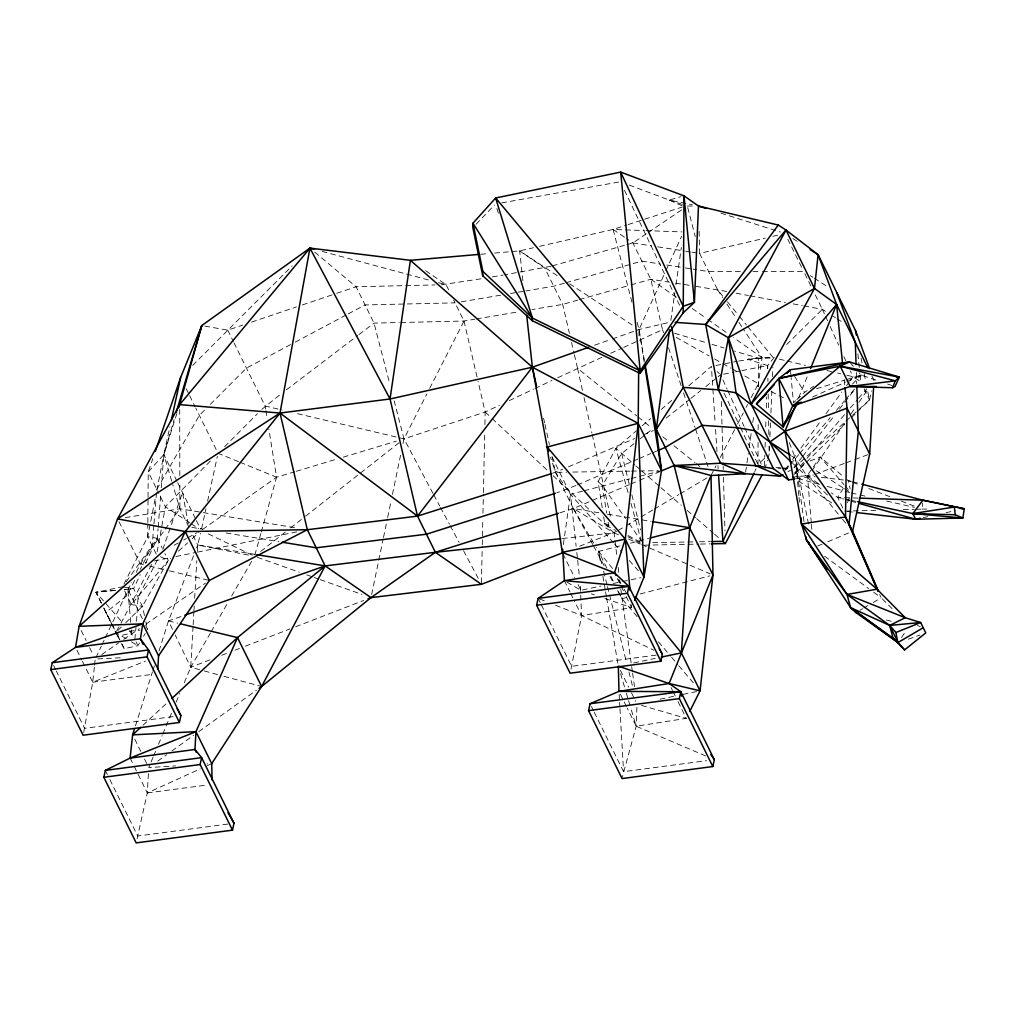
<?xml version="1.0" encoding="UTF-8"?>
<svg xmlns="http://www.w3.org/2000/svg" width="1015" height="1015" viewBox="0 0 1015 1015"><rect width="100%" height="100%" fill="white"/><g stroke="black" fill="none" stroke-linecap="round" stroke-linejoin="round"><path stroke-width="0.75" stroke-dasharray="5 3.75" d="M764.714 458.222L757.977 464.489L758.091 442.299M758.142 429.611L758.18 423.28M758.357 386.817L758.484 358.232L734.492 351.089M123.97 584.056L147.708 536.757L147.822 524.121M147.835 522.535L148.025 498.834M148.038 497.249L148.241 471.962L152.808 458.678M638.968 335.775L639.031 329.52L637.065 321.933M481.44 582.737L482.239 546.375M482.277 544.801L482.823 519.502M482.962 513.184L483.381 494.204M483.419 492.63L484.726 432.555M484.904 424.651L485.183 412.001L478.002 381.158M764.46 466.075L764.815 455.075M765.069 447.222L765.259 440.941M765.716 426.808L765.97 418.954M766.325 407.967L766.68 396.966M767.581 368.699L767.683 365.565L776.615 354.413M636.9 707.227L636.177 726.232L622.36 777.185M767.86 458.602L769.192 454.035L769.522 446.143M769.928 436.666L770.525 422.456M770.931 412.978L771.869 390.877M772.466 376.654L772.872 367.189M137.088 838.758L147.302 792.943L148.583 770.55M193.053 626.509L190.719 667.286L184.019 683.273M193.142 624.936L193.852 612.388M193.954 610.827L194.22 606.12M194.664 598.279L196.821 560.635M197.367 551.221L197.722 544.953L200.526 533.319M145.5 563.427L157.338 538.267L158.074 528.802M158.2 527.216L160.776 494.051M161.258 487.733L163.846 454.568L169.898 426.808M153.836 525.389L152.149 545.766L140.248 569.352M153.963 523.829L156.551 492.478M915.835 509.276L922.051 509.111L922.61 503.174M134.83 639.387L135.985 627.359M136.556 621.332L138.027 597.442L157.858 558.999M83.699 732.462L92.72 682.245L94.395 666.766M94.56 665.218L95.232 659.027L123.728 657.58M563.35 544.535L570.468 494.305L551.272 455.367M670.814 320.486L674.848 292.536M675.965 284.771L681.344 247.508M745.606 472.165L746.723 464.401M746.951 462.853L748.283 453.527M749.184 447.323L751.202 433.342M752.762 422.481L753.891 414.716M757.913 386.753L762.1 357.724L743.259 328.962M210.371 461.076L165.382 506.713L156.589 554.774L147.708 536.757L155.32 497.997M156.843 490.232L163.846 454.568L174.111 419.664M371.642 594.536L383.163 539.041M383.492 537.506L387.324 519.008M387.654 517.472L391.168 500.509M392.45 494.343L400.773 454.263M403.018 443.479L403.983 438.848L426.846 393.972M201.566 528.866L205.944 508.82M207.618 501.106L217.375 456.369M571.014 669.075L581.595 615.534L580.25 584.006M857.091 412.179L869.449 399.961L871.555 390.915M260.855 533.497L254.486 556.309L206.832 533.141M261.286 531.974L276.575 477.228L268.873 429.231M764.752 469.26L767.416 460.125M135.464 725.865L152.44 671.905M152.91 670.408L154.331 665.903M159.05 650.919L168.49 620.926L194.347 553.721M176.902 413.448L163.846 454.568L148.241 471.962L158.784 493.353M162.819 549.394L182.535 492.491L188.257 523.867M847.436 502.742L850.088 495.739M196.593 547.872L197.722 544.953L191.543 532.418M798.627 397.779L807.521 375.918M153.011 757.393L148.748 767.568L175.519 765.906M153.62 755.947L156.056 750.123M158.48 744.312L162.134 735.596M162.743 734.137L171.865 712.34M176.115 702.164L179.769 693.448M644.221 362.076L639.031 329.52L665.231 272.134M665.891 270.701L681.623 236.279M754.729 471.607L756.035 468.752M144.485 615.559L142.392 606.31L133.65 588.586L140.235 574.604M95.905 657.606L101.297 646.238M101.969 644.817L104.659 639.133M105.332 637.712L131.569 582.28M136.289 572.333L140.324 563.807L164.24 530.528M134.652 580.44L126.951 595.703L105.877 612.4L111.409 623.312M120.975 623.21L151.679 564.454M429.7 388.352L464.007 321.032L453.667 300.059M711.008 475.515L716.032 465.771M720.333 457.422L734.682 429.586M737.562 424.016L743.297 412.877M746.165 407.32L747.598 404.528M751.189 397.576L758.37 383.657L743.31 375.169M602.225 507.741L598.076 481.618L615.927 448.3L636.215 430.893M116.535 631.203L120.227 624.542M125.771 622.702L142.392 606.31L168.3 560.508L170.571 558.44M156.817 489.344L199.346 415.363L205.918 408.766M210.397 633.03L190.719 667.286L202.784 670.56M211.183 631.66L227.715 602.897M231.648 596.046L252.113 560.42M139.55 642.964L137.926 645.667L124.211 648.687L121.407 643.307M143.584 636.202L145.196 633.5M634.007 443.682L621.637 453.527L602.263 485.436L606.653 513.095M843.325 488.342L837.743 497.426L844.264 511.154L876.935 510.291M901.599 637.522L905.786 630.899M811.264 522.75L807.585 477.151L811.125 471.988M812.013 470.694L844.772 422.951M850.976 413.917L855.404 407.459M858.944 402.295L867.8 389.392M804.388 463.246L792.499 477.088L807.179 475.68L812.393 468.207M813.269 466.963L820.222 456.991L843.465 476.631M126.241 581.722L157.338 538.267L147.708 536.757M165.166 529.246L179.883 508.756L179.833 481.947M785.09 469.767L788.807 464.68M792.537 459.579L797.181 453.21M800.911 448.11L821.389 420.07M826.032 413.701L841.854 392.031M846.51 385.662L849.301 381.83M850.24 380.562L853.031 376.73L850.418 370.995M793.996 467.547L801.736 457.587M802.7 456.344L834.647 415.287M839.481 409.07L854.973 389.164M101.246 602.999L95.943 592.265L122.574 586.835L131.316 604.559L168.3 560.508L164.874 553.568M785.521 470.173L789.581 465.39M790.609 464.185L798.742 454.631M799.757 453.426L830.27 417.558M836.373 410.39L844.505 400.824M845.52 399.631L854.681 388.872M794.707 472.724L806.037 459.529M807.065 458.336L845.165 413.942M850.316 407.941L857.523 399.555M858.55 398.349L866.797 388.758M476.073 224.239L494.394 205.106M852.359 384.165L861.189 375.081L865.77 375.322M192.71 365.349L292.168 265.854M210.308 404.376L246.455 368.09L293.893 342.829M224.619 446.689L257.48 413.701M261.857 409.299L281.421 393.617M794.149 474.373L844.721 424.397M851.471 417.723L855.962 413.283M118.019 630.34L121.343 627.067M786.663 344.516L822.378 309.334L814.766 293.893M795.697 400.671L793.476 402.752L791.129 377.567M796.813 399.631L804.616 392.336L813.599 386.258M143.001 725.243L167.196 702.799M178.526 551.17L187.61 542.86M192.152 538.711L198.965 532.482M794.199 467.737L844.759 422.202M845.939 421.136L869.449 399.961L867.279 389.164M642.178 425.78L650.526 418.611M661.273 409.4L672.006 400.176M688.716 385.84L711.388 366.39L715.131 423.128M640.186 438.759L645.134 434.826M646.377 433.836L652.556 428.914M666.157 418.091L689.667 399.39M690.898 398.413L700.794 390.534M705.742 386.601L716.869 377.732M718.113 376.755L720.587 374.789L727.108 389.113M260.715 551.424L285.621 531.847M290.607 527.927L304.31 517.155M305.553 516.178L401.483 440.815M286.42 389.811L357.762 335.496M359.005 334.544L374.028 323.1L399.288 322.516M157.731 761.123L166.714 754.665M171.84 750.986L193.637 735.329M198.775 731.637L256.49 690.187M202.505 529.513L276.575 477.228L294.781 471.747M101.716 654.561L118.577 642.952M123.767 639.387L139.321 628.678M145.805 624.212L205.449 583.143M626.801 244.666L632.878 242.94L647.139 233.272M648.433 232.397L682.143 209.559M616.777 531.314L578.702 546.616M618.122 530.515L624.847 526.531M626.192 525.732L639.653 517.764M640.998 516.965L653.114 509.784M654.472 508.984L678.692 494.648M680.037 493.848L708.318 477.101M787.983 471.734L790.507 470.262M859.933 610.231L862.598 608.67M863.93 607.896L867.927 605.562M873.255 602.453L881.248 597.797M174.174 545.182L178.234 542.962M183.652 540.005L186.354 538.534M187.699 537.798L197.176 532.621M295.289 342.08L346.927 314.587M348.323 313.851L365.07 304.931L455.05 302.863M297.535 413.676L403.983 438.848L485.183 412.001L499.393 405.29M509.34 400.595L533.509 389.189M534.93 388.517L551.982 380.46M557.666 377.783L602.047 357.229M610.687 353.296L622.208 348.056M623.654 347.396L638.054 340.837M639.488 340.177L662.529 329.685L650.793 279.277L632.878 242.94L626.699 238.715M134.234 766.452L147.302 792.943L200.272 768.85M207.428 765.602L211.716 763.648L206.997 763.94M812.647 396.979L845.482 382.173M846.916 381.526L861.189 375.081L877.353 380.574M552.503 473.295L562.703 469.273M568.463 466.811L634.705 438.543M643.345 434.851L653.432 430.55M575.949 485.525L556.918 492.821M577.383 484.904L637.864 459.097M639.31 458.476L650.831 453.565M652.264 452.944L656.591 451.104M559.849 512.816L573.348 508.54L629.503 484.561M630.949 483.952L638.143 480.882M639.59 480.26L659.75 471.658M817.646 546.057L822.01 544.218M827.834 541.756L849.656 532.52M82.405 661.336L92.72 682.245L145.399 661.108M810.148 460.975L820.222 456.991L843.922 484.548M209.927 659.864L190.719 667.286L175.227 634.984M221.752 655.297L227.652 653.013M235.049 650.158L239.477 648.445M245.389 646.162L289.719 629.034M295.631 626.75L363.611 600.474M795.849 478.864L807.585 477.151L813.497 474.944M814.969 474.398L844.543 463.373M846.015 462.827L853.412 460.074M854.884 459.516L868.193 454.568M908.387 639.171L919.971 634.997M594.587 345.214L610.878 339.454M612.362 338.934L639.031 329.52L670.598 322.047M172.525 629.363L168.49 620.926L183.411 615.686M204.852 326.094L227.753 330.167L242.687 325.117M251.631 322.085L296.405 306.949M302.381 304.931L335.216 293.83M336.714 293.322L356.113 286.763L435.042 284.936M539.561 246.328L613.098 229.428L626.623 225.051M628.12 224.569L643.142 219.697M644.652 219.202L682.207 207.035M816.529 388.707L844.81 380.079M846.307 379.623L861.189 375.081L859.248 372.898M296.291 471.29L335.724 459.414M343.311 457.131L396.396 441.132M629.249 185.085L669.24 200.069L681.052 196.682M550.841 266.311L504.671 274.799M552.35 265.879L625.278 245.097M564.353 283.185L553.721 286.217L525.973 290.899M565.875 282.754L641.835 261.109L660.473 264.027M577.865 300.059L562.678 304.386L531.847 309.588M579.387 299.615L629.528 285.342M631.051 284.898L650.793 279.277L669.431 282.195M582.61 491.146L570.468 494.305L555.497 472.343L550.587 457.448M584.12 490.753L629.643 478.915M631.165 478.522L659.991 471.023M619.873 545.892L598.622 551.424L596.262 547.402M630.493 543.139L648.699 538.394M626.483 597.518L621.941 598.698L617.45 590.375M640.148 593.965L709.942 575.822M699.094 231.293L699.627 253.395L765.17 238.119M772.796 236.343L778.886 234.922M494.673 253.052L519.642 250.895L533.433 247.736M923.269 517.625L927.824 516.635M946.043 512.689L955.14 510.71M582.47 589.981L600.918 586.099M613.212 583.511L620.901 581.899M622.436 581.57L640.896 577.687M633.703 662.909L655.221 658.38M660.08 699.208L676.992 695.656M683.146 694.361L696.975 691.456M118.971 521.685L140.324 563.807L146.503 562.551M154.242 560.965L169.708 557.819M175.887 556.55L195.984 552.439M197.532 552.135L298.042 531.606M715.93 365.501L723.505 364.017M725.015 363.713L737.131 361.34M738.654 361.048L762.1 357.724L773.265 357.711L747.395 326.145M723.619 374.192L734.251 372.112M735.774 371.807L740.328 370.919M741.851 370.615L767.683 365.565L767.733 368.724M501.714 202.873L618.807 182.04M441.36 284.796L481.554 278.706M492.338 276.879L503.136 275.065M461.216 301.823L501.296 295.06M510.545 293.5L516.711 292.46M518.259 292.193L524.425 291.153M400.862 322.491L464.007 321.032L474.804 319.205M476.339 318.951L517.967 311.922M125.34 517.612L179.883 508.756L201.642 512.334M678.02 701.631L686.267 718.366L636.177 726.232L627.232 708.102M92.72 682.245L152.935 674.277M173.134 716.603L84.6 728.326L56.383 671.093M656.121 655.132L571.623 666.322L540.919 604.039M147.302 792.943L207.517 784.976M227.766 824.078L137.685 836.005L108.098 775.98M594.257 712.226L623.565 771.679L706.491 760.692M562.348 538.521L614.075 532.9L618.44 534.765M123.957 587.051L133.65 588.586L124.743 589.461M767.683 365.565L747.738 359.272L762.1 357.724L733.629 337.652M114.797 590.426L95.943 592.265L103.061 606.412M124.223 589.499L133.65 588.586M115.647 590.349L95.943 592.265L122.536 622.601M129.438 631.203L140.045 630.175M480.628 254.27L488.431 253.585M747.738 359.272L773.265 357.711M903.388 509.606L914.274 509.327M644.36 545.182L698.853 544.091M700.413 544.053L709.751 543.862M652.734 542.657L693.283 541.896M699.513 541.782L710.437 541.579M552.097 456.877L555.497 472.343L566.573 472.165M572.904 472.064L629.858 471.138M631.444 471.112L637.775 471.011M639.361 470.985L658.342 470.681M922.051 509.111L926.746 509.073M687.32 206.045L695.694 206.032M740.29 271.512L708.584 271.563L693.067 269.127M752.965 271.5L760.895 271.487M762.481 271.474L803.69 271.424L811.987 288.273M777.959 468.676L780.979 468.702M782.476 468.714L788.503 468.752M858.233 498.099L837.743 497.426L831.374 492.897M631.952 302.216L613.098 229.428L624.06 229.821M625.633 229.885L644.423 230.557M645.997 230.621L682.017 231.915M775.942 467.357L780.598 467.75M782.159 467.877L789.924 468.524M847.36 511.509L855.125 512.385M827.403 495.028L807.179 475.68L815.058 476.619M821.351 477.367L843.389 480.006M632.878 242.94L651.503 245.858M657.72 246.823L684.11 250.959M685.658 251.2L690.314 251.936M691.862 252.177L696.518 252.9M666.677 264.991L683.755 267.668M685.303 267.909L691.507 268.886M675.635 283.172L689.604 285.355M695.821 286.332L726.791 291.457M131.316 604.559L142.392 606.31M555.497 472.343L573.348 508.54L599.713 512.892M607.465 514.174L650.894 521.342M203.19 512.588L296.443 527.927M191.911 527.369L202.784 529.158M226.104 532.989L278.947 541.667M255.222 554.406L197.722 544.953L251.416 555.7M736.04 293.195L748.385 295.505M749.92 295.784L785.382 302.419M793.083 303.866L802.332 305.591M803.88 305.883L822.378 309.334L827.682 312.734M682.258 205.905L669.24 200.069L692.332 204.776M849.999 500.065L837.743 497.426L843.731 499.101M851.534 500.395L856.127 501.385M851.141 492.935L858.855 494.686M860.39 495.041L865.021 496.094M886.602 501.029L914.35 507.36M233.983 342.804L265.143 406L282.119 410.022M779.406 359.17L785.534 360.642M787.069 360.997L805.479 365.387M826.946 370.513L831.551 371.617M837.692 373.076L840.75 373.812M846.891 375.271L853.031 376.73L860.783 381.703L859.819 372.391M140.324 563.807L143.394 564.556M149.522 566.027L167.932 570.481M169.467 570.849L209.344 580.466M168.49 620.926L177.688 623.147M886.349 620.013L892.426 621.51M851.166 481.364L848.121 480.564L844.632 477.621M852.689 481.77L860.327 483.774M322.174 251.403L429.256 280.165M438.442 282.627L446.093 284.682L449.531 291.673M819.562 484.396L792.499 477.088L833.911 504.341M827.085 486.426L843.617 490.905M845.127 491.311L849.644 492.529M204.294 670.966L217.87 674.645M223.896 676.282L261.616 686.508M845.229 499.52L849.733 500.788M851.23 501.207L855.721 502.463M641.493 705.362L686.267 718.366M674.531 333.25L706.009 342.626M712.01 344.402L724 347.967M720.853 213.137L780.51 232.08M669.24 200.069L683.146 204.662M887.643 384.063L892.058 385.56M591.377 593.876L594.371 594.892M604.826 598.469L631.698 607.668L631.406 604.547M257.467 557.375L299.298 572.206M306.771 574.845L312.747 576.964M314.231 577.497L318.71 579.083M320.207 579.616L362.038 594.447M917.395 625.519L920.301 626.623M851.077 481.706L848.121 480.564L850.139 488.811M852.549 482.277L859.946 485.132M868.815 488.558L891.005 497.122M901.345 501.118L914.655 506.257M539.574 598.952L545.372 601.235M555.51 605.245L581.595 615.534L653.876 650.222M238.538 461.66L218.047 453.286L195.895 408.347M239.997 462.269L276.575 477.228M628.628 539.105L640.262 544.053M641.708 544.674L710.069 573.792M705.641 755.947L636.177 726.232L630.378 706.694M160.497 556.689L168.3 560.508M771.146 391.562L786.498 399.25M603.697 516.952L604.674 523.106L608.848 526.925L615.686 530.439M627.968 536.757L640.262 543.076M604.674 523.106L610.167 526.024M628.057 535.539L640.44 542.124M676.218 337.399L709.079 355.897M714.56 358.98L721.399 362.837M722.769 363.611L730.99 368.229M732.348 369.003L736.459 371.312M566.954 582.153L580.935 590.299L577.472 583.282M126.215 638.714L115.799 632.535L113.147 627.168M131.417 641.81L137.926 645.667L136.073 641.899M592.785 544.598L573.348 508.54L614.075 532.9L616.892 556.398M816.415 470.871L843.122 487.834M844.467 488.684L849.809 492.085M791.548 455.875L795.379 458.323L807.585 477.151L841.575 518.056M792.931 238.588L799.554 242.826M810.313 275.661L812.952 277.349M814.284 278.199L828.849 287.537M832.972 316.122L835.624 317.822M836.956 318.672L843.579 322.91M522.915 280.762L519.642 250.895L557.692 275.953M569.504 283.731L632.472 325.193M189.704 522.788L165.382 506.713L159.444 494.686M190.985 523.639L198.674 528.714M613.098 229.428L625.468 237.865M519.642 250.895L544.763 268.036L562.678 304.386L569.415 333.339M425.691 270.764L446.093 284.682M650.793 279.277L677.982 298.435M692.217 308.471L706.453 318.507M707.747 319.408L728.453 334.011M807.179 475.68L821.186 485.639M824.611 556.22L868.662 588.56M873.699 592.253L879.992 596.871M574.376 354.666L577.573 368.382L636.874 415.998M638.105 416.987L651.706 427.899M662.82 436.831L668.999 441.791M673.935 445.75L694.945 462.612M696.176 463.614L699.881 466.583M314.802 252.189L356.113 286.763L374.028 323.1L389.785 384.025M628.031 492.529L615.927 448.3L634.743 464.908M635.936 465.936L640.706 470.085M641.899 471.112L659.775 486.642M660.968 487.669L681.23 505.267M687.193 510.444L695.529 517.688M696.721 518.716L713.405 533.205M714.598 534.245L720.561 539.409M717.136 371.63L719.432 373.736M598.076 481.618L602.263 485.436L625.557 518.487M792.702 463.309L807.585 477.151M485.183 412.001L490.93 417.393M492.085 418.472L548.481 471.379M553.086 475.692L614.075 532.9L613.403 529.83M882.365 598.901L893.517 610.028M850.469 363.04L853.399 366.326M613.517 542.759L570.468 494.305L576.127 546.235M614.57 543.951L621.916 552.223M629.262 560.496L639.767 572.32M129.692 630.772L134.208 638.13M844.962 485.741L850.113 491.729M637.154 616.638L621.941 598.698L617.818 590.349M658.456 641.759L670.636 656.121M671.651 657.314L677.728 664.482M678.743 665.688L693.968 683.628M842.577 519.261L846.573 524.07M699.627 253.395L717.542 289.732L723.517 297.014M727.501 301.874L738.438 315.221M739.44 316.439L746.406 324.94M612.578 568.527L598.622 551.424L600.753 563.82M629.135 523.575L640.782 540.107M717.542 289.732L722.693 297.573M726.968 304.119L735.545 317.188M738.971 322.427L742.396 327.655M794.58 376.362L804.616 392.336M573.348 508.54L595.462 546.057M618.49 579.59L620.888 583.676M624.085 589.106L625.671 591.821M593.534 545.981L604.737 566.789M609.977 576.507L613.707 583.435M433.012 493.404L403.983 438.848L394.125 400.773M433.76 494.8L439.711 505.99M440.459 507.386L449.391 524.171M450.14 525.58L459.072 542.365M463.538 550.752L479.182 580.123M116.497 633.88L120.709 641.962M112.107 624.669L114.873 630.125M115.57 631.495L119.719 639.678M103.771 607.833L116.585 633.297M871.923 376.146L874.004 380.359L872.913 377.428M787.754 239.121L802.992 270.015M879.662 594.574L880.716 596.719M617.26 578.385L621.383 586.746M622.068 588.142L623.438 590.933M626.192 596.503L631.698 607.668L581.595 615.534L574.033 600.195M671.143 687.688L672.526 690.479M673.211 691.875L675.267 696.049M606.856 568.108L598.622 551.424L602.085 565.152M610.967 576.444L614.392 583.397M562.932 553.784L574.706 577.662M620.406 670.357L628.716 687.206M631.482 692.826L635.631 701.251M564.403 580.669L569.91 591.821M570.595 593.217L573.348 598.799M620.355 694.159L626.547 706.706M538.128 598.381L540.221 602.631M591.466 706.567L593.559 710.817M227.753 330.167L233.298 341.395M186.202 388.682L188.968 394.302M189.653 395.698L195.197 406.939M176.991 481.25L163.846 454.568L172.309 483.165M177.688 482.658L195.692 519.173M196.39 520.581L200.539 529.005M188.803 526.861L179.883 508.756L172.753 484.675M157.338 538.267L162.134 547.999M142.328 618.693L127.776 589.169L130.884 623.692M145.64 625.405L147.619 629.44L145.881 621.726M119.872 639.894L118.006 636.126L131.734 633.106L131.455 629.96M121.724 643.662L124.211 648.687M103.885 608.366L112.487 625.824M81.213 630.581L86.123 640.541M89.624 647.646L93.139 654.751M134.729 739.123L141.047 751.925M144.549 759.03L147.353 764.726M76.912 650.171L81.72 659.94M130.11 758.091L133.549 765.056M53.63 665.51L55.698 669.697M105.344 770.398L107.4 774.585M624.466 190.3L679.784 305.68M864.12 388.72L869.449 399.961M724.215 393.401L739.745 426.097M740.43 427.518L757.977 464.489M727.755 390.547L744.071 426.363M744.731 427.797L761.694 465.06M822.378 309.334L824.992 315.069M825.639 316.502L827.593 320.816M830.207 326.551L838.682 345.189M843.896 356.658L845.85 360.959M789.353 442.68L795.379 458.323L808.968 526.278M662.529 329.685L663.531 332.692M668.53 347.726L681.522 386.817M683.514 392.83L695.009 427.404M695.516 428.914L708.013 466.494M496.881 208.468L498.771 214.457M620.558 673.656L625.912 691.672M626.356 693.182L628.145 699.183M628.59 700.693L629.922 705.197M630.962 503.212L641.391 541.325M687.713 207.58L695.262 236.596M603.62 571.267L607.072 584.995M607.452 586.53L626.648 662.846M628.957 672.006L632.802 687.269M621.637 453.527L629.211 484.079M631.863 494.774L640.579 529.906M571.547 342.474L574.021 353.144M464.007 321.032L477.646 379.623M577.573 368.382L582.686 391.447M584.056 397.601L591.897 432.961M592.24 434.496L611.005 519.071M543.596 418.218L544.624 422.862M544.966 424.41L549.381 444.507M861.075 358.308L862.014 362.939M864.184 373.736L865.732 381.45M639.031 329.52L644.423 360.706M602.885 576.228L605.283 590.172M605.549 591.72L606.348 596.376M606.615 597.924L618.325 666.144M265.143 406L265.638 409.096M265.892 410.656L267.135 418.396M608.125 522.319L608.848 526.925M632.358 671.524L620.812 589.296M632.586 673.072L634.578 687.015M803.994 521.57L795.379 458.323L798.894 495.891M618.198 567.372L618.947 573.64M619.696 579.895L620.064 583.029M576.812 552.528L577.497 558.821M577.675 560.394L579.387 576.139M857.891 353.791L859.654 370.843M844.214 379.889L844.848 386.169M790.533 371.274L790.977 375.994M799.046 497.464L799.49 502.159M811.391 524.324L811.899 530.604M715.537 429.434L716.996 451.497M717.935 465.682L718.138 468.841M619.163 694.514L619.531 700.819M619.619 702.393L619.886 707.112M619.975 708.686L623.565 771.679M856.343 372.518L856.723 383.594M721.335 401.597L723.111 464.692M723.149 466.266L723.238 469.425M723.467 477.304L724.976 530.934M767.898 378.202L767.949 381.361M768.165 393.998L768.469 411.38M768.621 420.857L768.901 436.653M769.053 446.143L769.192 454.035M179.706 409.362L179.82 475.629"/><path stroke-width="1.5" d="M683.197 312.81L683.996 195.832L620.66 172.106L495.65 197.988L472.977 223.211L472.85 227.614L482.709 275.725L532.291 320.715L640.11 373.418L683.197 312.81L694.412 302.356L698.485 206.032L683.996 195.832L694.412 302.356L683.197 306.276L640.186 370.868L640.11 373.418M638.651 371.744L638.194 423.344L643.967 577.04L634.616 600.373M878.064 591.339L845.508 516.965L847.068 408.157L845 387.743M482.709 275.725L482.836 271.335L472.977 223.211L532.368 318.038L640.186 370.868L620.66 172.106L683.197 306.276M532.291 320.715L532.368 318.038L495.65 197.988L640.186 370.868M157.82 669.202L158.556 655.83L142.798 623.844L185.225 531.555L280 413.042L309.943 248.117L410.39 260.322L479.067 254.397M560.775 538.686L435.359 552.3L325.155 565.901L237.497 637.585L195.958 731.663L194.956 749.501L196.339 752.293M878.127 590.565L852.575 531.289L869.677 454.01L873.636 386.626M794.39 479.067L788.528 479.93L751.138 404.084L814.474 288.45L818.103 254.702L785.991 230.024L778.239 225.051L698.485 206.032L705.945 208.392M526.696 315.335L532.38 367.189L547.148 447.019L625.265 539.13L643.967 577.04L661.501 470.63L656.312 429.32L669.557 329.812M644.703 365.184L661.501 470.63L638.194 423.344L547.148 447.019L562.234 552.376L614.506 572.803L628.881 586.365L662.376 654.307L660.879 661.184L570.113 673.199L536.618 605.27L538.128 598.381L564.403 580.669L562.678 549.242M562.488 552.896L481.415 584.323L435.359 552.3L417.52 516.115L390.039 398.984L410.39 260.322L532.38 367.189L638.194 423.344L625.265 539.13L614.506 572.803L616.105 575.518M142.798 623.844L75.529 647.392L140.387 638.803L148.545 649.968L180.898 715.575L179.389 722.464L83.103 735.215L50.75 669.596L52.247 662.719L75.529 647.392L79.119 626.318L142.798 623.844L140.387 638.803L143.128 644.373M782.946 474.677L780.433 476.149L755.756 465.657L718.366 389.811L728.44 337.792L785.991 230.024L814.474 288.45L836.614 304.513L867.774 367.709M171.243 420.641L180.657 377.44L201.795 325.549L309.943 248.117L314.523 249.347M134.513 728.872L132.622 734.86L130.11 758.091L194.956 749.501L201.63 757.647L233.983 823.254L232.486 830.143L136.188 842.894L103.835 777.274L105.344 770.398L130.11 758.091L195.958 731.663L211.716 763.648L212.059 779.913M179.389 722.464L147.048 656.845L148.545 649.968L52.247 662.719M232.486 830.143L200.133 764.536L201.63 757.647L105.344 770.398M681.737 696.163L680.824 691.723L618.985 691.367L618.325 666.144L669.088 683.501L680.824 691.723L714.319 759.651L712.822 766.541L622.055 778.556L588.56 710.614L590.07 703.738L618.985 691.367L669.088 683.501L700.058 690.809L712.974 575.023L711.008 475.515L674.15 465.504L661.184 471.036M660.879 661.184L627.384 593.242L628.881 586.365L564.403 580.669L614.506 572.803M712.822 766.541L679.327 698.599L680.824 691.723L590.07 703.738M178.767 407.573L201.795 325.549L176.344 412.065M155.333 451.294L180.657 377.44M801.228 402.13L792.664 406L778.848 378.468L840.192 366.149L849.492 361.949L778.848 378.468L783.098 426.82L792.664 406L850.151 386.449L892.566 387.743L895.268 380.841L899.341 377.098L849.492 361.949L790.393 369.701L778.848 378.468L756.467 404.021L783.098 426.82L797.993 402.955M669.088 683.501L712.974 575.023L689.667 527.749L674.15 465.504L656.312 429.32L645.236 365.387M806.1 536.998L806.519 540.082L847.018 594.447L905.253 617.729L920.656 622.525L925.769 632.903L904.555 649.93L898.25 642.812L855.937 612.565L850.583 607.604L806.519 540.082L801.533 524.07L784.976 431.299L795.659 405.061M810.49 368.635L836.614 304.513L818.103 254.702L810.16 249.614M783.098 426.82L785.534 421.162M754.082 473.028L722.908 541.35L711.997 541.553M792.664 406L840.192 366.149L899.341 377.098L894.989 386.563L892.566 387.743M689.718 711.477L700.058 690.809L681.357 652.886L635.504 596.655M211.716 763.648L261.616 686.508L325.155 565.901L307.317 529.716L280 413.042L179.693 404.63L117.55 518.881L79.119 626.318L185.225 531.555L307.317 529.716L417.52 516.115L551.005 473.777M711.312 543.837L725.332 543.558L762.1 474.906M656.312 429.32L683.311 387.387L671.499 326.703M158.556 655.83L209.344 580.466L307.317 529.716M852.575 531.289L845.508 516.965L784.976 431.299L736.053 392.792L718.366 389.811L705.653 324.47L778.239 225.051M961.129 508.769L964.25 508.743L922.876 500.205L912.84 513.577L915.682 519.274L962.88 517.993L964.25 508.743L922.876 500.205L861.849 484.168M179.693 404.63L309.943 248.117L390.039 398.984L532.38 367.189L588.662 347.308M675.165 322.351L705.653 324.47L785.991 230.024M766.312 394.061L756.467 404.021L774.153 384.786M787.107 373.025L790.393 369.701L786.904 372.936M307.723 250.337L309.943 248.117M140.692 727.374L132.622 734.86L195.958 731.663M171.814 698.523L237.497 637.585L261.616 686.508L259.053 688.348M261.616 686.508L370.995 597.619L435.359 552.3L558.351 513.298M869.677 454.01L847.068 408.157L784.976 431.299L769.827 442.007L754.754 430.715L737.068 427.734L702.012 425.31L665.231 447.412L658.024 450.482M390.039 398.984L280 413.042L117.55 518.881L185.225 531.555L209.344 580.466M923.219 627.714L897.793 642.66L893.06 638.219L850.583 607.604L847.018 594.447L801.533 524.07L800.949 517.815M814.474 288.45L728.44 337.792L705.653 324.47M877.011 589.195L847.018 594.447L889.66 625.418L898.25 642.812L850.583 607.604L889.66 625.418L905.253 617.729L877.011 589.195L801.533 524.07L845.508 516.965M889.66 625.418L895.953 632.497L920.656 622.525L889.66 625.418L893.06 638.219L898.25 642.812M368.039 598.761L370.995 597.619L481.415 584.323M184.895 615.166L325.155 565.901L370.995 597.619M555.421 493.29L426.44 534.207L316.236 547.808L282.056 542.188M650.222 538.001L689.667 527.749L711.008 475.515L745.378 473.726L780.433 476.149M856.685 512.562L915.682 519.274L920.237 518.284M562.234 552.376L625.265 539.13L630.087 590.527M661.374 657.086L681.357 652.886L689.667 527.749L652.442 521.596M538.128 598.381L628.881 586.365M50.75 669.596L147.048 656.845M536.618 605.27L627.384 593.242M588.56 710.614L679.327 698.599M103.835 777.274L200.133 764.536M850.151 386.449L895.268 380.841L840.192 366.149L850.151 386.449L876.44 386.512M955.178 514.757L954.379 507.031L912.84 513.577L962.88 517.993L955.178 514.757L912.84 513.577L857.662 501.714M859.819 498.149L922.876 500.205M896.296 376.933L899.341 377.098M718.366 389.811L683.311 387.387L720.701 463.233L745.378 473.726L674.15 465.504L720.701 463.233L760.413 466.05M256.782 554.659L325.155 565.901M755.756 465.657L773.443 468.638L788.528 479.93M180.759 623.895L237.497 637.585M858.728 503.3L915.682 519.274M790.266 455.063L769.827 442.007L791.56 462.244M280 413.042L417.52 516.115L532.38 367.189L536.466 385.751M725.332 543.558L722.908 541.35L718.557 475.147M482.836 271.335L532.368 318.038M904.555 649.93L897.793 642.66L895.953 632.497M809.424 543.431L806.519 540.082L826.819 569.846M710.817 754.5L714.319 759.651M659.192 648.864L662.376 654.307M227.956 812.533L233.983 823.254M177.13 708.813L180.898 715.575M818.103 254.702L855.493 330.535L869.652 368.635M773.443 468.638L736.053 392.792L728.44 337.792L751.138 404.084L836.614 304.513L842.628 364.182M877.874 590.603L849.035 524.133L858.373 431.083L856.838 386.753M784.976 431.299L786.067 434.141M836.804 292.625L855.302 342.436L856.076 364.601M547.148 447.019L548.633 451.485M855.493 330.535L856.419 335.166M855.937 612.565L854.173 609.977L855.937 612.565"/></g></svg>
